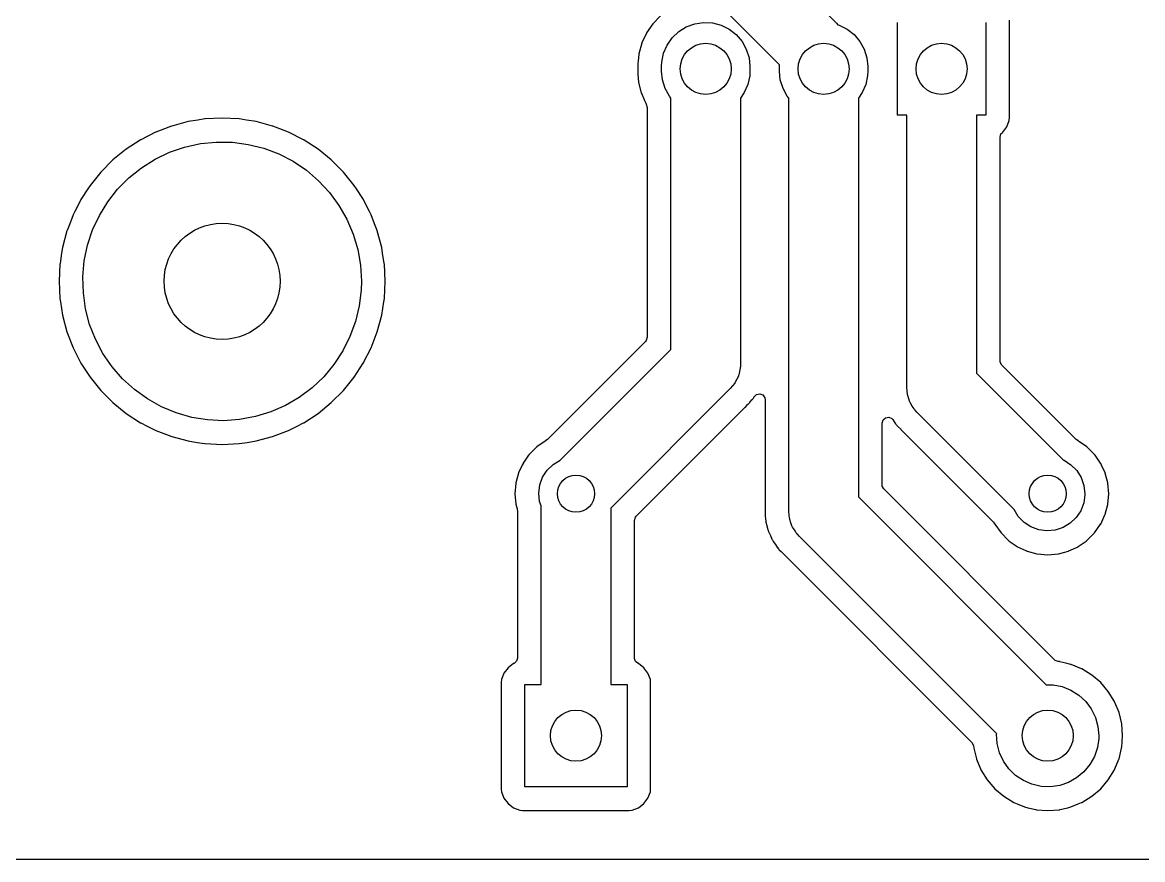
# Model space of a CAD drawing. Extents: x 80 to 223, y -132 to -72.
# Drawn here: x 116.09 to 140.22, y -131.83 to -113.81 of the extents above; entities that cross this region are included whole.
import ezdxf

# ---------------------------------------------------------------- set-up
doc = ezdxf.new("R2010")
doc.units = 0
doc.layers.add('BLACK', color=7, linetype='CONTINUOUS')

msp = doc.modelspace()

# ---------------------------------------------------------------- linework, layer by layer
at = {"layer": 'BLACK', "linetype": 'CONTINUOUS'}
for p, q in [((131.03, -111.23), (133.626, -113.826)), ((132.4, -114.72), (130.189, -112.51)), ((129.671, -113.838), (129.535, -114.036)), ((129.837, -113.664), (129.671, -113.838)), ((130.392, -113.904), (130.573, -113.838)), ((130.573, -113.838), (130.763, -113.809)), ((130.763, -113.809), (130.956, -113.819)), ((130.956, -113.819), (131.142, -113.868)), ((133.626, -113.826), (133.658, -113.861)), ((133.658, -113.861), (133.682, -113.868)), ((134.938, -115.808), (134.938, -113.808)), ((136.843, -113.808), (136.843, -115.808)), ((137.351, -115.856), (137.351, -113.76)), ((129.533, -114.041), (129.436, -114.25)), ((129.535, -114.036), (129.533, -114.041)), ((129.533, -114.041), (129.533, -114.041)), ((130.089, -114.138), (130.229, -114.006)), ((130.229, -114.006), (130.392, -113.904)), ((131.142, -113.868), (131.315, -113.953)), ((131.315, -113.953), (131.467, -114.071)), ((131.467, -114.071), (131.592, -114.217)), ((133.682, -113.868), (133.855, -113.953)), ((133.855, -113.953), (134.007, -114.071)), ((134.007, -114.071), (134.132, -114.217)), ((129.434, -114.254), (129.37, -114.486)), ((129.436, -114.25), (129.434, -114.254)), ((129.902, -114.472), (129.979, -114.296)), ((129.979, -114.296), (130.089, -114.138)), ((131.592, -114.217), (131.685, -114.385)), ((134.132, -114.217), (134.225, -114.385)), ((129.369, -114.491), (129.353, -114.643)), ((129.37, -114.486), (129.369, -114.491)), ((129.863, -114.661), (129.902, -114.472)), ((131.685, -114.385), (131.743, -114.569)), ((131.743, -114.569), (131.762, -114.76)), ((134.225, -114.385), (134.283, -114.569)), ((134.283, -114.569), (134.302, -114.76)), ((129.353, -114.643), (129.349, -114.682)), ((129.349, -114.682), (129.349, -114.916)), ((129.857, -114.76), (129.863, -114.661)), ((129.857, -114.855), (129.857, -114.76)), ((131.762, -114.76), (131.762, -114.855)), ((132.398, -114.76), (132.4, -114.72)), ((132.398, -114.855), (132.398, -114.76)), ((134.302, -114.76), (134.302, -114.855)), ((129.349, -114.916), (129.349, -114.919)), ((129.349, -114.919), (129.349, -114.919)), ((129.349, -114.919), (129.35, -114.928)), ((129.35, -114.928), (129.364, -115.095)), ((129.877, -115.047), (129.857, -114.855)), ((129.935, -115.231), (129.877, -115.047)), ((131.757, -114.955), (131.718, -115.144)), ((131.762, -114.855), (131.757, -114.955)), ((132.417, -115.047), (132.398, -114.855)), ((132.475, -115.231), (132.417, -115.047)), ((134.297, -114.955), (134.258, -115.144)), ((134.302, -114.855), (134.297, -114.955)), ((129.364, -115.095), (129.422, -115.328)), ((130.028, -115.399), (129.935, -115.231)), ((131.718, -115.144), (131.641, -115.32)), ((132.568, -115.399), (132.475, -115.231)), ((134.258, -115.144), (134.181, -115.32)), ((129.422, -115.328), (129.424, -115.333)), ((129.424, -115.333), (129.492, -115.489)), ((129.492, -115.489), (129.518, -115.548)), ((129.518, -115.548), (129.531, -115.569)), ((130.06, -115.437), (130.028, -115.399)), ((130.06, -120.847), (130.06, -115.437)), ((131.641, -115.32), (131.56, -115.437)), ((131.56, -115.437), (131.56, -121.158)), ((132.6, -115.437), (132.568, -115.399)), ((132.6, -124.333), (132.6, -115.437)), ((134.181, -115.32), (134.1, -115.437)), ((134.1, -115.437), (134.1, -124.022)), ((129.531, -115.569), (129.552, -115.637)), ((129.552, -115.637), (129.552, -120.585)), ((119.666, -115.943), (119.31, -116.039)), ((119.874, -115.91), (119.666, -115.943)), ((120.026, -115.886), (119.874, -115.91)), ((120.029, -115.886), (120.026, -115.886)), ((120.026, -115.886), (120.026, -115.886)), ((120.396, -115.867), (120.029, -115.886)), ((120.763, -115.886), (120.396, -115.867)), ((120.766, -115.886), (120.763, -115.886)), ((120.918, -115.91), (120.766, -115.886)), ((120.766, -115.886), (120.766, -115.886)), ((121.126, -115.943), (120.918, -115.91)), ((121.482, -116.039), (121.126, -115.943)), ((135.14, -115.808), (134.938, -115.808)), ((135.14, -121.666), (135.14, -115.808)), ((136.843, -115.808), (136.64, -115.808)), ((136.64, -115.808), (136.64, -121.355)), ((137.293, -116.055), (137.344, -115.918)), ((137.344, -115.918), (137.351, -115.856)), ((118.964, -116.172), (118.642, -116.336)), ((118.967, -116.17), (118.964, -116.172)), ((119.25, -116.062), (118.967, -116.17)), ((119.307, -116.04), (119.25, -116.062)), ((119.31, -116.039), (119.307, -116.04)), ((119.307, -116.04), (119.307, -116.04)), ((121.485, -116.04), (121.482, -116.039)), ((121.542, -116.062), (121.485, -116.04)), ((121.485, -116.04), (121.485, -116.04)), ((121.825, -116.17), (121.542, -116.062)), ((121.828, -116.172), (121.825, -116.17)), ((122.15, -116.336), (121.828, -116.172)), ((137.148, -116.277), (137.169, -116.209)), ((137.148, -121.093), (137.148, -116.277)), ((137.169, -116.209), (137.193, -116.183)), ((137.192, -116.183), (137.199, -116.177)), ((137.193, -116.183), (137.192, -116.183)), ((137.199, -116.177), (137.206, -116.171)), ((137.206, -116.171), (137.293, -116.055)), ((118.631, -116.343), (118.331, -116.538)), ((118.637, -116.339), (118.631, -116.343)), ((118.639, -116.337), (118.637, -116.339)), ((118.637, -116.339), (118.637, -116.339)), ((118.642, -116.336), (118.639, -116.337)), ((118.642, -116.336), (118.642, -116.336)), ((119.262, -116.602), (119.589, -116.491)), ((119.589, -116.491), (119.927, -116.417)), ((119.927, -116.417), (120.27, -116.383)), ((120.27, -116.383), (120.616, -116.388)), ((120.616, -116.388), (120.958, -116.433)), ((120.958, -116.433), (121.293, -116.517)), ((121.293, -116.517), (121.616, -116.639)), ((122.153, -116.337), (122.15, -116.336)), ((122.15, -116.336), (122.15, -116.336)), ((122.155, -116.339), (122.153, -116.337)), ((122.161, -116.343), (122.155, -116.339)), ((122.155, -116.339), (122.155, -116.339)), ((122.461, -116.538), (122.161, -116.343)), ((118.331, -116.538), (118.045, -116.769)), ((118.658, -116.935), (118.951, -116.751)), ((118.951, -116.751), (119.262, -116.602)), ((121.616, -116.639), (121.923, -116.798)), ((122.747, -116.769), (122.461, -116.538)), ((118.045, -116.769), (117.785, -117.029)), ((118.389, -117.151), (118.658, -116.935)), ((121.923, -116.798), (122.21, -116.99)), ((122.21, -116.99), (122.472, -117.215)), ((123.007, -117.029), (122.747, -116.769)), ((117.785, -117.029), (117.554, -117.315)), ((118.146, -117.396), (118.389, -117.151)), ((122.472, -117.215), (122.708, -117.468)), ((123.238, -117.315), (123.007, -117.029)), ((117.503, -117.393), (117.368, -117.6)), ((117.554, -117.315), (117.503, -117.393)), ((117.933, -117.668), (118.146, -117.396)), ((122.708, -117.468), (122.912, -117.746)), ((123.289, -117.393), (123.238, -117.315)), ((123.424, -117.6), (123.289, -117.393)), ((117.352, -117.626), (117.224, -117.876)), ((117.353, -117.623), (117.352, -117.626)), ((117.352, -117.626), (117.352, -117.626)), ((117.368, -117.6), (117.353, -117.623)), ((117.752, -117.962), (117.933, -117.668)), ((123.439, -117.623), (123.424, -117.6)), ((123.44, -117.626), (123.439, -117.623)), ((123.568, -117.876), (123.44, -117.626)), ((123.44, -117.626), (123.44, -117.626)), ((117.186, -117.951), (117.114, -118.14)), ((117.224, -117.876), (117.186, -117.951)), ((117.607, -118.276), (117.752, -117.962)), ((122.912, -117.746), (123.083, -118.046)), ((123.606, -117.951), (123.568, -117.876)), ((123.678, -118.14), (123.606, -117.951)), ((117.114, -118.14), (117.057, -118.288)), ((123.083, -118.046), (123.219, -118.364)), ((123.735, -118.288), (123.678, -118.14)), ((117.055, -118.294), (116.959, -118.65)), ((117.057, -118.288), (117.055, -118.294)), ((117.498, -118.604), (117.607, -118.276)), ((123.219, -118.364), (123.317, -118.695)), ((123.737, -118.294), (123.735, -118.288)), ((123.833, -118.65), (123.737, -118.294)), ((116.959, -118.65), (116.939, -118.776)), ((117.428, -118.942), (117.498, -118.604)), ((123.853, -118.776), (123.833, -118.65)), ((116.939, -118.776), (116.905, -118.995)), ((123.317, -118.695), (123.376, -119.035)), ((123.887, -118.995), (123.853, -118.776)), ((116.902, -119.013), (116.883, -119.38)), ((116.905, -118.995), (116.902, -119.013)), ((117.397, -119.286), (117.428, -118.942)), ((123.376, -119.035), (123.396, -119.38)), ((123.89, -119.013), (123.887, -118.995)), ((123.909, -119.38), (123.89, -119.013)), ((116.883, -119.38), (116.902, -119.747)), ((117.407, -119.631), (117.397, -119.286)), ((123.396, -119.38), (123.39, -119.568)), ((123.89, -119.747), (123.909, -119.38)), ((117.455, -119.973), (117.407, -119.631)), ((123.39, -119.568), (123.349, -119.911)), ((116.902, -119.747), (116.902, -119.75)), ((116.902, -119.75), (116.902, -119.75)), ((116.902, -119.75), (116.914, -119.824)), ((116.914, -119.824), (116.959, -120.11)), ((123.833, -120.11), (123.878, -119.824)), ((123.878, -119.824), (123.89, -119.75)), ((123.89, -119.75), (123.89, -119.747)), ((123.89, -119.75), (123.89, -119.75)), ((116.959, -120.11), (117.055, -120.466)), ((117.543, -120.307), (117.455, -119.973)), ((123.349, -119.911), (123.268, -120.247)), ((123.737, -120.466), (123.833, -120.11)), ((117.668, -120.629), (117.543, -120.307)), ((123.268, -120.247), (123.149, -120.571)), ((117.055, -120.466), (117.186, -120.809)), ((123.149, -120.571), (122.994, -120.88)), ((123.606, -120.809), (123.737, -120.466)), ((129.552, -120.585), (129.531, -120.653)), ((117.186, -120.809), (117.188, -120.812)), ((117.188, -120.812), (117.349, -121.129)), ((117.83, -120.934), (117.668, -120.629)), ((123.443, -121.129), (123.604, -120.812)), ((123.604, -120.812), (123.606, -120.809)), ((129.515, -120.674), (127.402, -122.786)), ((127.681, -123.226), (130.06, -120.847)), ((129.531, -120.653), (129.515, -120.674)), ((118.026, -121.219), (117.83, -120.934)), ((122.994, -120.88), (122.804, -121.169)), ((137.151, -121.119), (137.148, -121.093)), ((117.349, -121.129), (117.353, -121.137)), ((117.353, -121.137), (117.355, -121.139)), ((117.355, -121.139), (117.355, -121.139)), ((117.355, -121.139), (117.356, -121.141)), ((117.356, -121.141), (117.554, -121.445)), ((118.253, -121.479), (118.026, -121.219)), ((122.804, -121.169), (122.583, -121.434)), ((123.238, -121.445), (123.436, -121.141)), ((123.436, -121.141), (123.437, -121.139)), ((123.437, -121.139), (123.439, -121.137)), ((123.437, -121.139), (123.437, -121.139)), ((123.439, -121.137), (123.443, -121.129)), ((131.537, -121.322), (131.522, -121.395)), ((131.554, -121.251), (131.537, -121.322)), ((131.555, -121.233), (131.554, -121.251)), ((131.557, -121.225), (131.555, -121.233)), ((131.56, -121.158), (131.557, -121.212)), ((131.557, -121.212), (131.557, -121.225)), ((137.185, -121.182), (137.151, -121.119)), ((138.79, -122.786), (137.185, -121.182)), ((117.554, -121.445), (117.785, -121.731)), ((118.508, -121.711), (118.253, -121.479)), ((122.583, -121.434), (122.332, -121.671)), ((123.007, -121.731), (123.238, -121.445)), ((131.434, -121.574), (131.386, -121.63)), ((131.44, -121.562), (131.434, -121.574)), ((131.448, -121.552), (131.44, -121.562)), ((131.479, -121.485), (131.448, -121.552)), ((131.513, -121.419), (131.479, -121.485)), ((131.516, -121.407), (131.513, -121.419)), ((131.522, -121.395), (131.516, -121.407)), ((136.64, -121.355), (138.513, -123.228)), ((117.785, -121.731), (118.045, -121.991)), ((118.789, -121.913), (118.508, -121.711)), ((122.332, -121.671), (122.056, -121.879)), ((122.747, -121.991), (123.007, -121.731)), ((131.34, -121.688), (128.766, -124.263)), ((131.386, -121.63), (131.34, -121.688)), ((131.856, -121.864), (131.907, -121.815)), ((131.907, -121.815), (131.977, -121.801)), ((131.977, -121.801), (132.043, -121.827)), ((135.149, -121.739), (135.14, -121.666)), ((135.155, -121.813), (135.149, -121.739)), ((135.159, -121.825), (135.155, -121.813)), ((135.16, -121.839), (135.159, -121.825)), ((118.045, -121.991), (118.331, -122.222)), ((119.09, -122.081), (118.789, -121.913)), ((121.758, -122.053), (121.442, -122.192)), ((122.056, -121.879), (121.758, -122.053)), ((122.461, -122.222), (122.747, -121.991)), ((131.665, -122.088), (131.72, -122.028)), ((131.72, -122.028), (131.724, -122.024)), ((131.724, -122.024), (131.74, -122.008)), ((131.74, -122.008), (131.757, -121.988)), ((131.757, -121.988), (131.76, -121.984)), ((131.76, -121.984), (131.813, -121.926)), ((131.813, -121.926), (131.816, -121.922)), ((131.813, -121.926), (131.813, -121.926)), ((131.816, -121.922), (131.826, -121.907)), ((131.826, -121.907), (131.836, -121.893)), ((131.836, -121.893), (131.844, -121.883)), ((131.844, -121.883), (131.848, -121.879)), ((131.844, -121.883), (131.844, -121.883)), ((131.848, -121.879), (131.85, -121.874)), ((131.85, -121.874), (131.856, -121.864)), ((132.043, -121.827), (132.084, -121.885)), ((132.084, -121.885), (132.091, -121.927)), ((132.091, -121.927), (132.091, -124.242)), ((135.185, -121.908), (135.16, -121.839)), ((135.208, -121.978), (135.185, -121.908)), ((135.215, -121.989), (135.208, -121.978)), ((135.219, -122.002), (135.215, -121.989)), ((135.26, -122.064), (135.219, -122.002)), ((135.298, -122.127), (135.26, -122.064)), ((118.331, -122.222), (118.639, -122.423)), ((119.409, -122.213), (119.09, -122.081)), ((119.742, -122.308), (119.409, -122.213)), ((120.082, -122.364), (119.742, -122.308)), ((121.112, -122.293), (120.772, -122.356)), ((121.442, -122.192), (121.112, -122.293)), ((122.153, -122.423), (122.461, -122.222)), ((129.311, -124.436), (131.635, -122.113)), ((131.635, -122.113), (131.648, -122.102)), ((131.648, -122.102), (131.661, -122.092)), ((131.661, -122.092), (131.665, -122.088)), ((131.661, -122.092), (131.661, -122.092)), ((134.682, -122.316), (134.752, -122.306)), ((134.752, -122.306), (134.817, -122.335)), ((135.31, -122.14), (135.298, -122.127)), ((135.315, -122.147), (135.31, -122.14)), ((135.324, -122.156), (135.315, -122.147)), ((135.36, -122.196), (135.324, -122.156)), ((137.449, -124.286), (135.36, -122.196)), ((118.639, -122.423), (118.642, -122.424)), ((118.642, -122.424), (118.642, -122.424)), ((118.642, -122.424), (118.782, -122.496)), ((118.782, -122.496), (118.967, -122.59)), ((120.427, -122.38), (120.082, -122.364)), ((120.772, -122.356), (120.427, -122.38)), ((121.825, -122.59), (122.01, -122.496)), ((122.01, -122.496), (122.15, -122.424)), ((122.15, -122.424), (122.153, -122.423)), ((122.15, -122.424), (122.15, -122.424)), ((134.608, -122.431), (134.629, -122.363)), ((134.608, -123.76), (134.608, -122.431)), ((134.629, -122.363), (134.682, -122.316)), ((134.817, -122.335), (134.837, -122.357)), ((134.837, -122.357), (134.851, -122.377)), ((134.851, -122.377), (134.854, -122.381)), ((134.854, -122.381), (134.897, -122.447)), ((134.897, -122.447), (134.897, -122.447)), ((134.897, -122.447), (134.9, -122.451)), ((134.9, -122.451), (134.918, -122.472)), ((134.918, -122.472), (134.926, -122.482)), ((134.926, -122.482), (134.933, -122.492)), ((134.933, -122.492), (134.937, -122.496)), ((134.937, -122.496), (135.01, -122.566)), ((118.967, -122.59), (119.31, -122.721)), ((119.31, -122.721), (119.666, -122.817)), ((121.126, -122.817), (121.482, -122.721)), ((121.482, -122.721), (121.825, -122.59)), ((127.402, -122.786), (127.369, -122.809)), ((135.01, -122.566), (135.012, -122.567)), ((135.012, -122.567), (137.01, -124.566)), ((138.823, -122.809), (138.79, -122.786)), ((119.666, -122.817), (119.859, -122.847)), ((119.859, -122.847), (120.026, -122.874)), ((120.026, -122.874), (120.026, -122.874)), ((120.026, -122.874), (120.029, -122.874)), ((120.029, -122.874), (120.396, -122.893)), ((120.396, -122.893), (120.763, -122.874)), ((120.763, -122.874), (120.766, -122.874)), ((120.766, -122.874), (120.933, -122.847)), ((120.766, -122.874), (120.766, -122.874)), ((120.933, -122.847), (121.126, -122.817)), ((127.172, -122.946), (127.01, -123.108)), ((127.176, -122.943), (127.172, -122.946)), ((127.355, -122.818), (127.176, -122.943)), ((127.176, -122.943), (127.176, -122.943)), ((127.359, -122.814), (127.355, -122.818)), ((127.366, -122.811), (127.359, -122.814)), ((127.368, -122.81), (127.366, -122.811)), ((127.369, -122.809), (127.368, -122.81)), ((127.369, -122.809), (127.369, -122.809)), ((138.824, -122.81), (138.823, -122.809)), ((138.823, -122.809), (138.823, -122.809)), ((138.826, -122.811), (138.824, -122.81)), ((138.833, -122.814), (138.826, -122.811)), ((138.837, -122.818), (138.833, -122.814)), ((139.016, -122.943), (138.837, -122.818)), ((139.02, -122.946), (139.016, -122.943)), ((139.016, -122.943), (139.016, -122.943)), ((139.182, -123.108), (139.02, -122.946)), ((126.997, -123.125), (126.878, -123.295)), ((127.007, -123.112), (126.997, -123.125)), ((127.01, -123.108), (127.007, -123.112)), ((127.007, -123.112), (127.007, -123.112)), ((127.523, -123.322), (127.675, -123.228)), ((127.675, -123.228), (127.681, -123.226)), ((138.513, -123.228), (138.527, -123.233)), ((138.527, -123.233), (138.677, -123.329)), ((139.185, -123.112), (139.182, -123.108)), ((139.195, -123.125), (139.185, -123.112)), ((139.185, -123.112), (139.185, -123.112)), ((139.314, -123.295), (139.195, -123.125)), ((126.78, -123.508), (126.724, -123.719)), ((126.782, -123.503), (126.78, -123.508)), ((126.78, -123.508), (126.78, -123.508)), ((126.857, -123.34), (126.782, -123.503)), ((126.876, -123.3), (126.857, -123.34)), ((126.878, -123.295), (126.876, -123.3)), ((126.876, -123.3), (126.876, -123.3)), ((127.299, -123.596), (127.396, -123.446)), ((127.396, -123.446), (127.523, -123.322)), ((138.677, -123.329), (138.803, -123.455)), ((138.803, -123.455), (138.897, -123.606)), ((139.316, -123.3), (139.314, -123.295)), ((139.335, -123.34), (139.316, -123.3)), ((139.316, -123.3), (139.316, -123.3)), ((139.41, -123.503), (139.335, -123.34)), ((139.412, -123.508), (139.41, -123.503)), ((139.468, -123.719), (139.412, -123.508)), ((139.412, -123.508), (139.412, -123.508)), ((126.722, -123.724), (126.703, -123.952)), ((126.724, -123.719), (126.722, -123.724)), ((127.238, -123.764), (127.299, -123.596)), ((138.897, -123.606), (138.956, -123.775)), ((139.47, -123.724), (139.468, -123.719)), ((139.489, -123.952), (139.47, -123.724)), ((126.703, -123.952), (126.722, -124.18)), ((127.216, -123.941), (127.238, -123.764)), ((127.233, -124.118), (127.216, -123.941)), ((134.611, -123.786), (134.608, -123.76)), ((134.645, -123.849), (134.611, -123.786)), ((138.324, -127.527), (134.645, -123.849)), ((138.976, -123.974), (138.951, -124.151)), ((138.956, -123.775), (138.976, -123.952)), ((138.976, -123.952), (138.976, -123.974)), ((139.47, -124.18), (139.489, -123.952)), ((126.722, -124.18), (126.749, -124.28)), ((127.266, -124.216), (127.233, -124.118)), ((127.266, -128.059), (127.266, -124.216)), ((134.1, -124.022), (138.141, -128.063)), ((138.951, -124.151), (138.888, -124.318)), ((139.413, -124.393), (139.468, -124.185)), ((139.468, -124.185), (139.47, -124.18)), ((139.468, -124.185), (139.468, -124.185)), ((126.749, -124.28), (126.753, -124.295)), ((126.753, -124.295), (126.757, -124.327)), ((126.757, -124.327), (126.757, -127.488)), ((128.766, -124.263), (128.766, -128.059)), ((129.274, -124.525), (129.295, -124.457)), ((129.295, -124.457), (129.311, -124.436)), ((132.09, -124.258), (132.088, -124.28)), ((132.088, -124.28), (132.088, -124.286)), ((132.088, -124.286), (132.091, -124.361)), ((132.091, -124.242), (132.09, -124.258)), ((132.091, -124.361), (132.091, -124.367)), ((132.091, -124.367), (132.091, -124.39)), ((132.091, -124.39), (132.093, -124.406)), ((132.093, -124.406), (132.094, -124.416)), ((132.094, -124.416), (132.094, -124.421)), ((132.094, -124.421), (132.098, -124.504)), ((132.609, -124.406), (132.6, -124.333)), ((132.615, -124.48), (132.609, -124.406)), ((132.619, -124.492), (132.615, -124.48)), ((137.45, -124.288), (137.449, -124.286)), ((137.542, -124.44), (137.45, -124.288)), ((137.666, -124.568), (137.542, -124.44)), ((138.789, -124.466), (138.66, -124.589)), ((138.888, -124.318), (138.789, -124.466)), ((139.316, -124.604), (139.408, -124.406)), ((139.408, -124.406), (139.41, -124.401)), ((139.408, -124.406), (139.408, -124.406)), ((139.41, -124.401), (139.413, -124.393)), ((129.274, -127.488), (129.274, -124.525)), ((132.098, -124.504), (132.099, -124.51)), ((132.099, -124.51), (132.099, -124.51)), ((132.099, -124.51), (132.102, -124.522)), ((132.102, -124.522), (132.105, -124.539)), ((132.105, -124.539), (132.106, -124.557)), ((132.106, -124.557), (132.108, -124.562)), ((132.108, -124.562), (132.108, -124.562)), ((132.108, -124.562), (132.128, -124.637)), ((132.128, -124.637), (132.13, -124.642)), ((132.13, -124.642), (132.148, -124.723)), ((132.62, -124.506), (132.619, -124.492)), ((132.645, -124.575), (132.62, -124.506)), ((132.668, -124.645), (132.645, -124.575)), ((132.675, -124.656), (132.668, -124.645)), ((132.679, -124.669), (132.675, -124.656)), ((132.72, -124.731), (132.679, -124.669)), ((137.01, -124.566), (137.033, -124.599)), ((137.033, -124.599), (137.033, -124.599)), ((137.033, -124.599), (137.034, -124.6)), ((137.034, -124.6), (137.035, -124.602)), ((137.035, -124.602), (137.038, -124.609)), ((137.038, -124.609), (137.094, -124.688)), ((137.094, -124.688), (137.115, -124.718)), ((137.115, -124.718), (137.17, -124.796)), ((137.815, -124.666), (137.666, -124.568)), ((137.982, -124.728), (137.815, -124.666)), ((138.506, -124.681), (138.337, -124.736)), ((138.66, -124.589), (138.506, -124.681)), ((139.182, -124.796), (139.314, -124.609)), ((139.314, -124.609), (139.316, -124.604)), ((139.316, -124.604), (139.316, -124.604)), ((132.148, -124.723), (132.15, -124.729)), ((132.15, -124.729), (132.155, -124.74)), ((132.155, -124.74), (132.161, -124.756)), ((132.161, -124.756), (132.166, -124.773)), ((132.166, -124.773), (132.168, -124.779)), ((132.168, -124.779), (132.202, -124.849)), ((132.202, -124.849), (132.204, -124.853)), ((132.204, -124.853), (132.236, -124.93)), ((132.236, -124.93), (132.246, -124.945)), ((132.246, -124.945), (132.255, -124.96)), ((132.255, -124.96), (132.262, -124.976)), ((132.758, -124.794), (132.72, -124.731)), ((132.77, -124.807), (132.758, -124.794)), ((132.775, -124.814), (132.77, -124.807)), ((132.784, -124.823), (132.775, -124.814)), ((132.82, -124.863), (132.784, -124.823)), ((137.077, -129.121), (132.82, -124.863)), ((137.17, -124.796), (137.332, -124.958)), ((137.332, -124.958), (137.336, -124.961)), ((137.336, -124.961), (137.336, -124.961)), ((137.336, -124.961), (137.348, -124.97)), ((138.159, -124.752), (137.982, -124.728)), ((138.337, -124.736), (138.159, -124.752)), ((139.004, -124.97), (139.016, -124.961)), ((139.016, -124.961), (139.02, -124.958)), ((139.016, -124.961), (139.016, -124.961)), ((139.02, -124.958), (139.182, -124.796)), ((132.262, -124.976), (132.266, -124.981)), ((132.266, -124.981), (132.266, -124.981)), ((132.266, -124.981), (132.311, -125.044)), ((132.311, -125.044), (132.314, -125.048)), ((132.314, -125.048), (132.357, -125.114)), ((132.357, -125.114), (132.357, -125.114)), ((132.357, -125.114), (132.36, -125.118)), ((132.36, -125.118), (132.378, -125.139)), ((132.378, -125.139), (132.386, -125.149)), ((132.386, -125.149), (132.393, -125.159)), ((132.393, -125.159), (132.434, -125.198)), ((132.434, -125.198), (132.47, -125.233)), ((137.348, -124.97), (137.519, -125.09)), ((137.519, -125.09), (137.524, -125.092)), ((137.524, -125.092), (137.524, -125.092)), ((137.524, -125.092), (137.722, -125.184)), ((137.722, -125.184), (137.727, -125.186)), ((137.727, -125.186), (137.732, -125.188)), ((137.732, -125.188), (137.732, -125.188)), ((137.732, -125.188), (137.943, -125.244)), ((138.409, -125.244), (138.62, -125.188)), ((138.62, -125.188), (138.625, -125.186)), ((138.62, -125.188), (138.62, -125.188)), ((138.625, -125.186), (138.63, -125.184)), ((138.63, -125.184), (138.828, -125.092)), ((138.828, -125.092), (138.833, -125.09)), ((138.828, -125.092), (138.828, -125.092)), ((138.833, -125.09), (139.004, -124.97)), ((132.47, -125.233), (132.472, -125.234)), ((132.472, -125.234), (136.544, -129.307)), ((137.943, -125.244), (137.943, -125.244)), ((137.943, -125.244), (137.948, -125.246)), ((137.948, -125.246), (138.176, -125.265)), ((138.176, -125.265), (138.404, -125.246)), ((138.404, -125.246), (138.409, -125.244)), ((138.409, -125.244), (138.409, -125.244)), ((126.669, -127.608), (126.553, -127.696)), ((126.678, -127.605), (126.669, -127.608)), ((126.684, -127.603), (126.678, -127.605)), ((126.678, -127.605), (126.678, -127.605)), ((126.737, -127.556), (126.684, -127.603)), ((126.757, -127.488), (126.737, -127.556)), ((129.275, -127.497), (129.274, -127.488)), ((129.3, -127.563), (129.275, -127.497)), ((129.347, -127.599), (129.3, -127.563)), ((129.346, -127.601), (129.347, -127.599)), ((129.354, -127.605), (129.346, -127.601)), ((129.363, -127.608), (129.354, -127.605)), ((129.479, -127.696), (129.363, -127.608)), ((138.337, -127.538), (138.324, -127.527)), ((138.403, -127.563), (138.337, -127.538)), ((138.428, -127.565), (138.403, -127.563)), ((138.433, -127.567), (138.428, -127.565)), ((138.569, -127.599), (138.433, -127.567)), ((138.433, -127.567), (138.433, -127.567)), ((138.675, -127.624), (138.569, -127.599)), ((126.465, -127.812), (126.414, -127.949)), ((126.553, -127.696), (126.465, -127.812)), ((129.567, -127.812), (129.479, -127.696)), ((129.618, -127.949), (129.567, -127.812)), ((138.679, -127.626), (138.675, -127.624)), ((138.904, -127.719), (138.679, -127.626)), ((138.679, -127.626), (138.679, -127.626)), ((138.909, -127.721), (138.904, -127.719)), ((138.904, -127.719), (138.904, -127.719)), ((139.124, -127.854), (138.909, -127.721)), ((139.317, -128.018), (139.124, -127.854)), ((126.414, -127.949), (126.407, -128.011)), ((126.407, -128.011), (126.407, -130.307)), ((126.916, -130.259), (126.916, -128.059)), ((126.916, -128.059), (127.266, -128.059)), ((128.766, -128.059), (129.116, -128.059)), ((129.116, -128.059), (129.116, -130.259)), ((129.624, -128.011), (129.618, -127.949)), ((129.624, -130.307), (129.624, -128.011)), ((138.141, -128.063), (138.291, -128.065)), ((138.291, -128.065), (138.488, -128.104)), ((139.481, -128.211), (139.317, -128.018)), ((138.488, -128.104), (138.675, -128.179)), ((138.675, -128.179), (138.846, -128.286)), ((138.846, -128.286), (138.993, -128.423)), ((139.614, -128.426), (139.481, -128.211)), ((138.993, -128.423), (139.114, -128.584)), ((139.616, -128.431), (139.614, -128.426)), ((139.62, -128.442), (139.616, -128.431)), ((139.616, -128.431), (139.616, -128.431)), ((139.711, -128.66), (139.62, -128.442)), ((139.114, -128.584), (139.203, -128.765)), ((139.203, -128.765), (139.258, -128.959)), ((139.77, -128.907), (139.711, -128.66)), ((139.258, -128.959), (139.276, -129.159)), ((139.789, -129.159), (139.77, -128.907)), ((137.076, -129.13), (137.077, -129.121)), ((137.09, -129.331), (137.076, -129.13)), ((139.274, -129.217), (139.246, -129.416)), ((139.276, -129.159), (139.274, -129.217)), ((139.77, -129.411), (139.789, -129.159)), ((136.544, -129.307), (136.578, -129.369)), ((136.578, -129.369), (136.58, -129.386)), ((136.58, -129.386), (136.582, -129.411)), ((136.582, -129.411), (136.584, -129.416)), ((136.584, -129.416), (136.584, -129.416)), ((136.584, -129.416), (136.586, -129.427)), ((136.586, -129.427), (136.641, -129.658)), ((137.139, -129.526), (137.09, -129.331)), ((137.223, -129.709), (137.139, -129.526)), ((139.246, -129.416), (139.181, -129.606)), ((139.711, -129.658), (139.766, -129.427)), ((139.766, -129.427), (139.768, -129.416)), ((139.768, -129.416), (139.77, -129.411)), ((139.768, -129.416), (139.768, -129.416)), ((136.641, -129.658), (136.643, -129.662)), ((136.643, -129.662), (136.643, -129.662)), ((136.643, -129.662), (136.73, -129.871)), ((137.34, -129.873), (137.223, -129.709)), ((139.083, -129.782), (138.954, -129.937)), ((139.181, -129.606), (139.083, -129.782)), ((139.622, -129.871), (139.709, -129.662)), ((139.709, -129.662), (139.711, -129.658)), ((139.709, -129.662), (139.709, -129.662)), ((136.73, -129.871), (136.738, -129.892)), ((136.738, -129.892), (136.871, -130.107)), ((137.484, -130.014), (137.34, -129.873)), ((137.651, -130.126), (137.484, -130.014)), ((138.954, -129.937), (138.799, -130.066)), ((139.481, -130.107), (139.614, -129.892)), ((139.614, -129.892), (139.622, -129.871)), ((129.116, -130.259), (126.916, -130.259)), ((136.871, -130.107), (137.035, -130.3)), ((137.836, -130.205), (137.651, -130.126)), ((138.032, -130.25), (137.836, -130.205)), ((138.234, -130.257), (138.032, -130.25)), ((138.433, -130.229), (138.234, -130.257)), ((138.623, -130.164), (138.433, -130.229)), ((138.799, -130.066), (138.623, -130.164)), ((139.317, -130.3), (139.481, -130.107)), ((126.407, -130.307), (126.414, -130.369)), ((126.414, -130.369), (126.465, -130.506)), ((126.465, -130.506), (126.553, -130.622)), ((129.479, -130.622), (129.567, -130.506)), ((129.567, -130.506), (129.618, -130.369)), ((129.618, -130.369), (129.624, -130.307)), ((137.035, -130.3), (137.228, -130.464)), ((137.228, -130.464), (137.443, -130.597)), ((138.909, -130.597), (139.124, -130.464)), ((139.124, -130.464), (139.317, -130.3)), ((126.553, -130.622), (126.669, -130.71)), ((126.669, -130.71), (126.806, -130.761)), ((129.226, -130.761), (129.363, -130.71)), ((129.363, -130.71), (129.479, -130.622)), ((137.443, -130.597), (137.448, -130.599)), ((137.448, -130.599), (137.448, -130.599)), ((137.448, -130.599), (137.518, -130.628)), ((137.518, -130.628), (137.677, -130.694)), ((137.677, -130.694), (137.745, -130.71)), ((137.745, -130.71), (137.919, -130.751)), ((137.919, -130.751), (137.919, -130.751)), ((137.919, -130.751), (137.924, -130.753)), ((138.428, -130.753), (138.433, -130.751)), ((138.433, -130.751), (138.607, -130.71)), ((138.433, -130.751), (138.433, -130.751)), ((138.607, -130.71), (138.675, -130.694)), ((138.675, -130.694), (138.834, -130.628)), ((138.834, -130.628), (138.904, -130.599)), ((138.904, -130.599), (138.909, -130.597)), ((138.904, -130.599), (138.904, -130.599)), ((126.806, -130.761), (126.868, -130.767)), ((126.868, -130.767), (129.164, -130.767)), ((129.164, -130.767), (129.226, -130.761)), ((137.924, -130.753), (138.176, -130.772)), ((138.176, -130.772), (138.428, -130.753)), ((218.144, -131.826), (84.8854, -131.826))]:
    msp.add_line(p, q, dxfattribs=at)
at = {"layer": 'BLACK'}
for centre, radius in [((130.81, -114.808), 0.55), ((133.35, -114.808), 0.55), ((135.89, -114.808), 0.55), ((120.396, -119.38), 1.25), ((128.016, -123.952), 0.4), ((138.176, -123.952), 0.4), ((128.016, -129.159), 0.55), ((138.176, -129.159), 0.55)]:
    msp.add_circle(centre, radius, dxfattribs=at)

doc.saveas('drawing.dxf')
